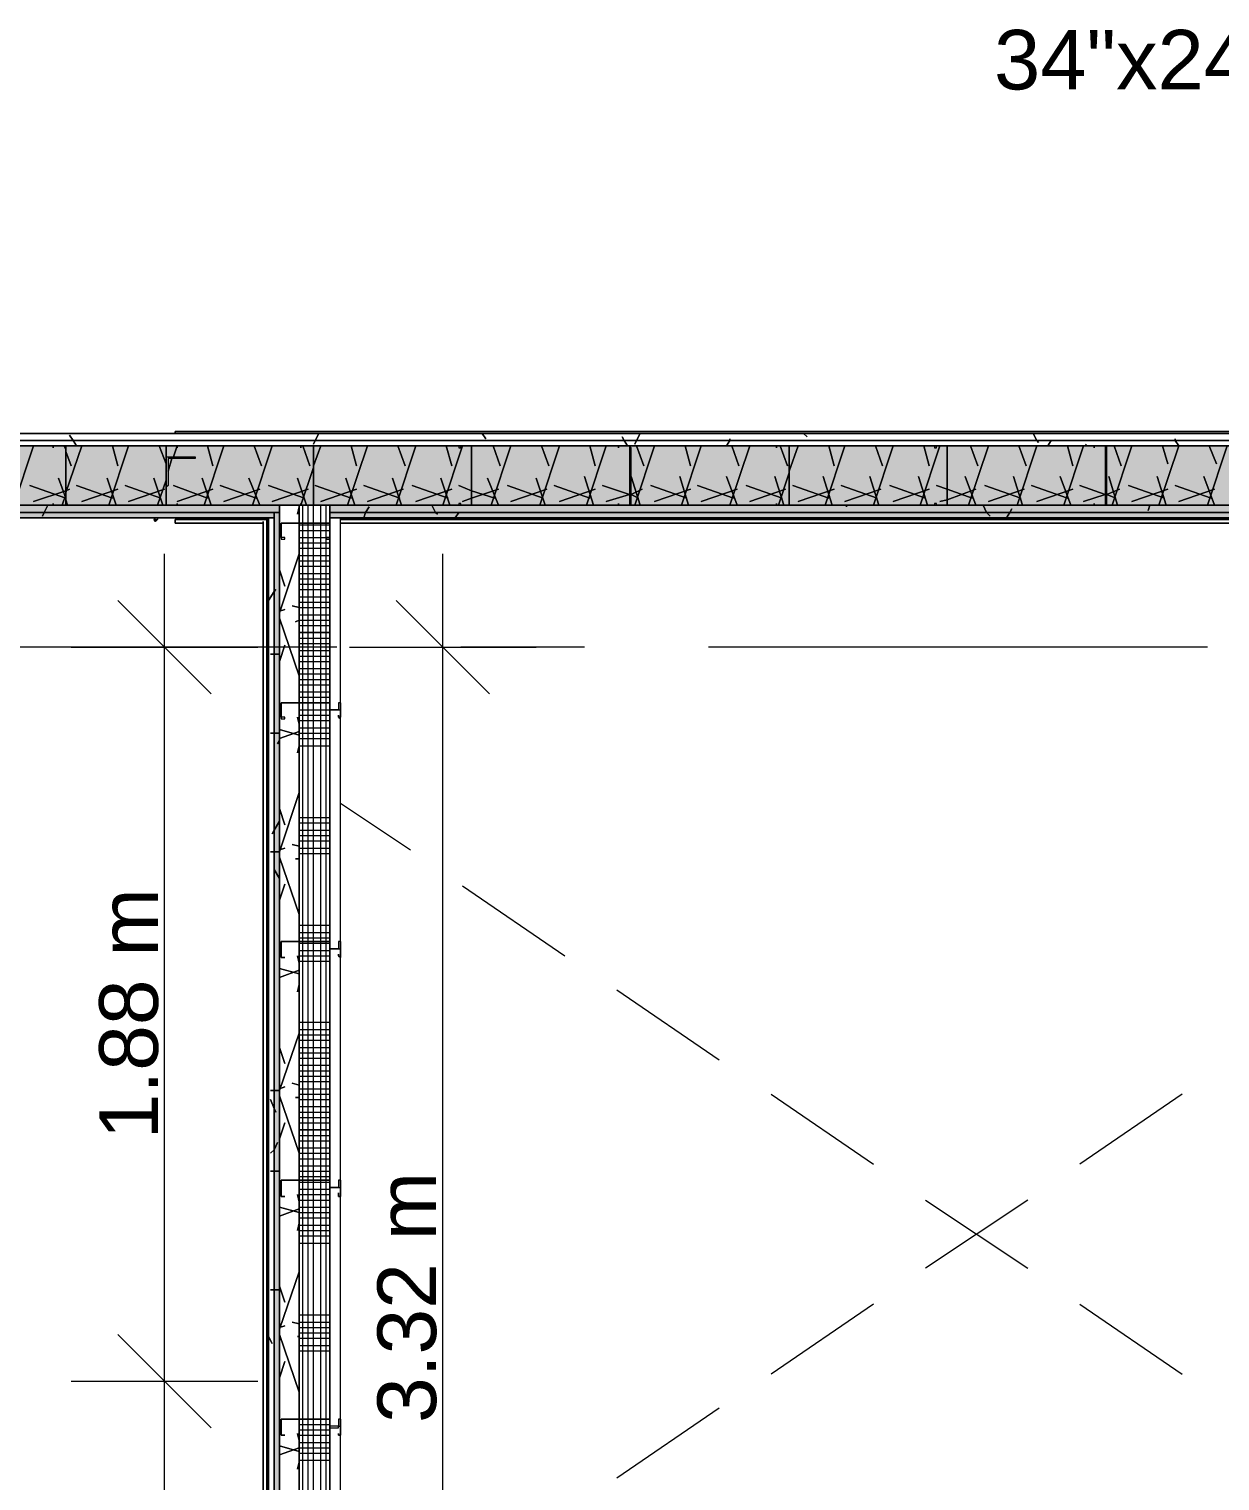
# Model space of a CAD drawing. Header units: metres. Extents: x -2 to 237, y -8 to 52.
# Drawn here: x 11.405 to 14.445, y 30.223 to 33.928 of the extents above; entities that cross this region are included whole.
import ezdxf

# ---------------------------------------------------------------- set-up
doc = ezdxf.new("R2010")
doc.units = ezdxf.units.M
doc.layers.add('HVAC - Ductos', color=5, linetype='Continuous', lineweight=0)
doc.layers.add('PDF2_Text', color=7, linetype='Continuous', lineweight=0)
doc.layers.add('PDF2_Geometry', color=7, linetype='Continuous', lineweight=0, true_color=0xaaaaaa)
doc.layers.add('PDF2_Solid Fills', color=7, linetype='Continuous', lineweight=0, true_color=0xffffff)
doc.styles.add('PDF Helvetica', font='')
doc.styles.get('PDF Helvetica').set_extended_font_data('Helvetica')

msp = doc.modelspace()

# ---------------------------------------------------------------- hatches: boundary and pattern name
at = {"layer": 'PDF2_Solid Fills', "lineweight": 0, "transparency": 33554559}
h = msp.add_hatch(color=256, dxfattribs=at)
h.paths.add_polyline_path([(16.2547, 32.8782), (16.2547, 32.6812), (16.2685, 32.6812), (16.2685, 32.8782)])
h.paths.add_polyline_path([(12.1725, 32.6949), (12.1725, 32.6812), (16.0715, 32.6812), (16.0715, 32.6949)])
h.paths.add_polyline_path([(9.6022, 32.6949), (9.6022, 32.6812), (12.0304, 32.6812), (12.0304, 32.6949)])
h.paths.add_polyline_path([(9.4601, 32.6949), (6.4224, 32.6949), (6.4224, 32.6812), (9.4601, 32.6812)])
for points in [[(12.9422, 32.7179), (16.2685, 32.7133), (16.2685, 32.8644), (6.2208, 32.8644), (6.2208, 32.7133), (6.2529, 32.7179), (6.2575, 32.7179), (8.7133, 32.7133), (8.7133, 32.7179), (8.7178, 32.7179), (9.8725, 32.7133), (9.8725, 32.7682), (9.8679, 32.7682), (9.8679, 32.8324), (9.8037, 32.837), (9.8771, 32.837), (9.8771, 32.7133), (12.9376, 32.7179)], [(9.8771, 32.7133), (16.2364, 32.7133), (16.2364, 32.8644), (6.2529, 32.8644), (6.2575, 32.8599), (6.2575, 32.837), (6.3262, 32.837), (6.2621, 32.8324), (6.2575, 32.7637), (6.2529, 32.7179), (9.8725, 32.7133), (9.8725, 32.7682), (9.8679, 32.7682), (9.8679, 32.8324), (9.8037, 32.837), (9.8771, 32.837)], [(12.0304, 29.5748), (12.0442, 29.5748), (12.0442, 32.6949), (12.035, 32.6949), (12.0304, 32.6812)]]:
    msp.add_hatch(color=256, dxfattribs=at).paths.add_polyline_path(points)
h = msp.add_hatch(color=256, dxfattribs=at)
h.paths.add_polyline_path([(16.2364, 32.8644), (16.2364, 32.6949), (16.2501, 32.6949), (16.2501, 32.8644)])
h.paths.add_polyline_path([(12.1725, 32.7133), (12.1725, 32.6949), (16.0853, 32.6949), (16.0853, 32.7133)])
h.paths.add_polyline_path([(9.5838, 32.7133), (9.5838, 32.6949), (12.0442, 32.6949), (12.0442, 32.7133)])
h.paths.add_polyline_path([(9.4601, 32.7133), (6.4087, 32.7133), (6.4087, 32.6949), (9.4601, 32.6949)])

# ---------------------------------------------------------------- linework, layer by layer
at = {"layer": 'HVAC - Ductos', "lineweight": 0}
for points in [[(11.7509, 28.8142), (11.7509, 30.4774), (11.7509, 32.5895)], [(12.4611, 28.7959), (12.4611, 32.5895)], [(11.6318, 32.4704), (11.7509, 32.3513), (11.8701, 32.2321)], [(12.342, 32.4704), (12.4611, 32.3513), (12.5802, 32.2321)], [(11.5127, 32.3513), (11.7509, 32.3513), (11.9892, 32.3513)], [(12.2229, 32.3513), (12.4611, 32.3513), (12.6993, 32.3513)], [(11.6318, 30.5965), (11.7509, 30.4774), (11.8701, 30.3583)], [(11.5127, 30.4774), (11.7509, 30.4774), (11.9892, 30.4774)]]:
    msp.add_lwpolyline(points, dxfattribs=at)
msp.add_lwpolyline([(11.5219, 29.3595), (11.5219, 29.1258), (10.4039, 29.1258), (10.4039, 29.3595, 0.413243), (9.845, 29.9184), (9.845, 31.0363, -0.413734)], format="xyb", close=True, dxfattribs=at)
at = {"layer": 'PDF2_Geometry', "lineweight": 0}
for points in [[(11.7784, 32.8965), (9.8495, 32.8965), (9.8495, 32.9011), (9.8495, 32.8965), (6.2208, 32.8965), (6.2254, 32.8965), (16.2685, 32.8965)], [(6.2208, 32.8965), (6.2208, 32.8782), (16.2685, 32.8782), (16.2685, 32.8965)], [(6.2208, 32.8782), (6.2208, 32.8644), (16.0853, 32.8644), (16.2364, 32.8644), (16.2685, 32.8644), (16.2685, 32.8782)], [(6.2208, 32.8644), (6.2208, 32.7133), (16.2685, 32.7133), (16.2685, 32.8644), (16.2364, 32.8644), (16.0853, 32.8644)], [(11.4668, 32.8599), (11.4668, 32.8644)], [(11.4944, 32.8644), (11.499, 32.8644), (11.499, 32.8599), (11.499, 32.7133), (11.4944, 32.7133), (11.4668, 32.7133), (11.4668, 32.7179), (11.4668, 32.7133), (11.4944, 32.7133), (11.499, 32.7133), (11.499, 32.8599), (11.499, 32.8644), (11.4944, 32.8644), (11.4668, 32.8644)], [(11.783, 32.8644), (11.7555, 32.8644), (11.7555, 32.8599), (11.7555, 32.7133), (11.783, 32.7133), (11.783, 32.7179), (11.783, 32.7133), (11.7555, 32.7133), (11.7555, 32.8599), (11.7555, 32.8644), (11.783, 32.8644), (11.783, 32.8599)], [(11.8288, 32.837), (11.8288, 32.8324), (11.8242, 32.8324), (11.7601, 32.8324), (11.7601, 32.7682), (11.7601, 32.7637), (11.7555, 32.7591), (11.7555, 32.837)], [(12.0991, 32.7133), (12.1266, 32.7133), (12.1312, 32.7133), (12.1312, 32.8599), (12.1312, 32.8644), (12.1266, 32.8644), (12.0991, 32.8644), (12.0991, 32.8599), (12.0991, 32.8644), (12.1266, 32.8644), (12.1312, 32.8644), (12.1312, 32.8599), (12.1312, 32.7133), (12.1266, 32.7133), (12.0991, 32.7133), (12.0991, 32.7179)], [(12.5024, 32.7133), (12.5344, 32.7133), (12.5344, 32.8599), (12.5344, 32.8644), (12.5024, 32.8644), (12.5024, 32.8599), (12.5069, 32.8599), (12.5069, 32.8644), (12.5344, 32.8644), (12.5344, 32.8599), (12.5344, 32.7133), (12.5069, 32.7133), (12.5069, 32.7179), (12.5024, 32.7179)], [(12.9101, 32.7133), (12.9376, 32.7133), (12.9422, 32.7133), (12.9422, 32.8599), (12.9376, 32.8644), (12.9101, 32.8644), (12.9101, 32.8599), (12.9101, 32.8644), (12.9376, 32.8644), (12.9376, 32.8599), (12.9376, 32.7133), (12.9101, 32.7133), (12.9101, 32.7179)], [(13.3133, 32.7133), (13.3453, 32.7133), (13.3453, 32.8599), (13.3453, 32.8644), (13.3133, 32.8644), (13.3133, 32.8599), (13.3133, 32.8644), (13.3453, 32.8644), (13.3453, 32.8599), (13.3453, 32.7133), (13.3133, 32.7133), (13.3133, 32.7179)], [(13.7165, 32.7133), (13.7486, 32.7133), (13.7486, 32.8599), (13.7486, 32.8644), (13.7165, 32.8644), (13.7165, 32.8599), (13.7211, 32.8599), (13.7211, 32.8644), (13.7486, 32.8644), (13.7486, 32.8599), (13.7486, 32.7133), (13.7211, 32.7133), (13.7211, 32.7179), (13.7165, 32.7179)], [(14.1242, 32.7133), (14.1518, 32.7133), (14.1564, 32.7133), (14.1564, 32.8599), (14.1564, 32.8644), (14.1518, 32.8644), (14.1242, 32.8644), (14.1242, 32.8599), (14.1242, 32.8644), (14.1518, 32.8644), (14.1518, 32.8599), (14.1518, 32.7133), (14.1242, 32.7133), (14.1242, 32.7179)], [(9.5838, 32.7133), (9.5838, 32.6949), (12.0442, 32.6949), (12.0442, 32.7133)], [(9.6022, 32.6949), (9.6022, 32.6812), (12.0304, 32.6812), (12.0304, 32.6949)], [(12.0442, 29.5748), (12.0442, 32.6949), (12.0304, 32.6949), (12.0304, 29.5748)], [(12.0946, 29.5931), (12.0946, 29.758), (12.0946, 30.3812), (12.0946, 30.9905), (12.0946, 31.5999), (12.0946, 32.2093), (12.0946, 32.6674), (12.0946, 32.7133), (12.0442, 32.7133), (12.0442, 29.5931)], [(12.0946, 32.7133), (12.0946, 32.6674), (12.0946, 32.2093), (12.0946, 31.5999), (12.0946, 30.9905), (12.0946, 30.3812), (12.0946, 29.758), (12.0946, 29.6435), (12.1725, 29.6435), (12.1725, 32.7133)], [(16.0853, 32.6949), (16.0853, 32.7133), (12.1725, 32.7133), (12.1725, 32.6949)], [(16.0715, 32.6812), (16.0715, 32.6949), (12.1725, 32.6949), (12.1725, 32.6812)], [(11.7326, 32.6812), (11.7326, 32.6766), (11.728, 32.672), (11.7235, 32.6766), (11.728, 32.6766), (11.7235, 32.6766), (11.728, 32.672), (11.7326, 32.6766)], [(11.7326, 32.6766), (11.728, 32.672), (11.7235, 32.6766), (11.728, 32.6766), (11.7235, 32.6766), (11.728, 32.672)], [(11.728, 32.6766), (11.7235, 32.6766)], [(12.0121, 29.561), (12.0121, 29.5564), (12.0075, 29.5519), (12.003, 29.5519), (12.003, 32.672), (12.003, 29.5519), (12.0075, 29.5519), (12.0121, 29.5564), (12.0121, 29.561), (12.0121, 32.6766), (11.7784, 32.6766), (12.0121, 32.6766), (11.7784, 32.6766), (12.0121, 32.6766), (11.7784, 32.6766), (11.7784, 32.672), (11.7784, 32.6674), (11.7784, 32.672), (11.7784, 32.6766), (12.0121, 32.6766)], [(11.7784, 32.6674), (12.003, 32.6674), (12.003, 29.5519), (12.003, 32.6674), (11.7784, 32.6674), (11.7784, 32.672), (11.7784, 32.6766), (11.7784, 32.672)], [(15.7233, 29.5564), (12.0121, 29.5564), (12.0121, 32.6812), (12.0121, 29.5564)], [(12.0121, 29.561), (12.0166, 29.561), (12.0166, 32.6812), (12.0121, 32.6812)], [(12.0166, 32.6812), (12.0166, 29.561), (12.0304, 29.561), (12.0304, 32.6812)], [(12.1725, 32.6308), (12.1633, 32.6308), (12.1633, 32.6262), (12.1725, 32.6262), (12.1725, 32.6308), (12.1725, 32.6674), (12.0488, 32.6674), (12.0488, 32.6308), (12.0488, 32.6262), (12.0579, 32.6262), (12.0579, 32.6308), (12.0488, 32.6308), (12.0488, 32.6674), (12.1725, 32.6674)], [(12.1999, 32.6766), (16.0531, 32.6766)], [(16.044, 32.6674), (16.044, 29.7443), (16.044, 32.672), (16.044, 29.7443), (16.044, 32.6674), (12.1999, 32.6674), (16.044, 32.6674), (12.1999, 32.6674)], [(12.1725, 32.1681), (12.1725, 32.1909), (12.1953, 32.1909), (12.1999, 32.1909), (12.1999, 32.2093), (12.1999, 32.1726), (12.1953, 32.1726), (12.1953, 32.1772), (12.1953, 32.1726), (12.1999, 32.1681), (12.1999, 32.1726), (12.1999, 32.2093), (12.1953, 32.2093), (12.1953, 32.1909), (12.1725, 32.1909), (12.1725, 32.2093), (12.0488, 32.2093), (12.0488, 32.1726), (12.0488, 32.1681), (12.0579, 32.1681), (12.0579, 32.1726), (12.0488, 32.1726), (12.0488, 32.2093), (12.1725, 32.2093)], [(12.1725, 31.5587), (12.1725, 31.5815), (12.1953, 31.5815), (12.1999, 31.5815), (12.1999, 31.5999), (12.1999, 31.5633), (12.1999, 31.5587), (12.1953, 31.5633), (12.1953, 31.5678), (12.1953, 31.5633), (12.1999, 31.5587), (12.1999, 31.5633), (12.1999, 31.5999), (12.1953, 31.5999), (12.1953, 31.5815), (12.1725, 31.5815), (12.1725, 31.5999), (12.0488, 31.5999), (12.0488, 31.5633), (12.0488, 31.5587), (12.0579, 31.5587), (12.0488, 31.5587), (12.0488, 31.5633), (12.0488, 31.5999), (12.1725, 31.5999)], [(12.1725, 30.9493), (12.1725, 30.9722), (12.1953, 30.9722), (12.1999, 30.9722), (12.1999, 30.9905), (12.1999, 30.9493), (12.1953, 30.9493), (12.1953, 30.9585), (12.1953, 30.9493), (12.1999, 30.9493), (12.1999, 30.9905), (12.1953, 30.9905), (12.1953, 30.9722), (12.1725, 30.9722), (12.1725, 30.9905), (12.0488, 30.9905), (12.0488, 30.9539), (12.0488, 30.9493), (12.0579, 30.9493), (12.0488, 30.9493), (12.0488, 30.9539), (12.0488, 30.9905), (12.1725, 30.9905)], [(12.1725, 30.3399), (12.1725, 30.3583), (12.1953, 30.3583), (12.1953, 30.3629), (12.1999, 30.3629), (12.1999, 30.3812), (12.1999, 30.3399), (12.1953, 30.3399), (12.1953, 30.3445), (12.1953, 30.3399), (12.1999, 30.3399), (12.1999, 30.3812), (12.1953, 30.3812), (12.1953, 30.3629), (12.1725, 30.3629), (12.1725, 30.3812), (12.0488, 30.3812), (12.0488, 30.3399), (12.0579, 30.3399), (12.0488, 30.3399), (12.0488, 30.3812), (12.1725, 30.3812)]]:
    msp.add_lwpolyline(points, close=True, dxfattribs=at)
for points in [[(15.9524, 29.561), (16.0531, 29.561), (16.0531, 26.6013), (16.2685, 26.6013), (16.2685, 32.6812), (16.2685, 32.8965), (6.2208, 32.8965), (6.2208, 32.6812), (6.2208, 26.6838), (6.4408, 26.6838), (6.4408, 29.5794), (9.4326, 29.5794), (9.6159, 29.5794), (9.6159, 29.9139), (9.4326, 29.9139), (9.4326, 29.7626), (9.2539, 29.7626)], [(6.2208, 32.8965), (16.2685, 32.8965), (6.2208, 32.8965)], [(6.2529, 26.6838), (6.2392, 26.6838), (6.2392, 26.6471), (6.2392, 26.6838), (6.2392, 32.6812), (6.2392, 32.8644), (6.2392, 32.8782), (16.2501, 32.8782)], [(16.2685, 32.8965), (16.2685, 32.8324), (16.2685, 32.8965), (11.7784, 32.8965), (11.7784, 32.9011), (16.2731, 32.9011), (16.2731, 32.8965), (16.2731, 32.9011), (11.7784, 32.9011), (11.7784, 32.8965)], [(16.2364, 32.8644), (16.0853, 32.8644), (6.2529, 32.8644), (6.2529, 32.7133), (6.2529, 32.6812), (6.2529, 26.6838), (6.2529, 26.6471), (6.2529, 24.3608), (6.2392, 24.3608), (6.2392, 26.6471), (6.2254, 26.6471), (6.2392, 26.6471), (6.2392, 24.3608), (6.2392, 22.9222), (6.2392, 22.7389), (6.2392, 22.7251), (16.0853, 22.7251), (16.0853, 22.7389)], [(11.4668, 32.8599), (11.4668, 32.8599)], [(9.4601, 31.0455), (9.4601, 29.9139), (9.4326, 29.9139), (9.4326, 31.0455), (9.4601, 31.0455), (9.4601, 31.5633), (9.4601, 32.1726), (9.4601, 31.5633), (9.4601, 31.0455), (9.5334, 31.0455), (9.5334, 29.9139), (9.5838, 29.9139), (9.5838, 31.0455), (9.5838, 32.6812), (9.5838, 32.6949), (9.5838, 32.7133), (12.0442, 32.7133), (12.0946, 32.7133), (12.1725, 32.7133), (12.1725, 32.6949), (12.1725, 32.6812), (12.1999, 32.6812)], [(14.0463, 29.5931), (14.0463, 29.5748), (12.9193, 29.5748), (12.1999, 29.5748), (12.0442, 29.5748), (12.0304, 29.5748), (12.0304, 32.6812), (12.0304, 32.6949), (9.6022, 32.6949), (9.6022, 32.6812), (9.6022, 31.0455), (9.6022, 29.9139), (9.5838, 29.9139), (9.5838, 31.0455), (9.5334, 31.0455)], [(11.4668, 32.7179), (11.4668, 32.7179)], [(12.0442, 29.5931), (12.0442, 32.6812), (12.0442, 32.6949), (12.0442, 32.7133), (12.0946, 32.7133), (12.0946, 32.6812), (12.0946, 32.6674), (12.0946, 32.2093), (12.0946, 31.5999), (12.0946, 30.9905), (12.0946, 30.3812), (12.0946, 29.758)], [(16.2364, 32.7133), (16.0853, 32.7133), (12.1725, 32.7133), (12.0946, 32.7133)], [(12.1725, 32.6949), (16.0715, 32.6949), (16.0715, 32.6812), (16.0715, 29.7214)], [(6.5737, 29.7626), (6.4408, 29.7626), (6.4408, 32.6812), (9.4326, 32.6812), (9.4326, 31.0455), (9.6159, 31.0455), (9.6159, 32.6812), (12.0121, 32.6812), (12.0121, 29.561), (12.1999, 29.561), (12.9193, 29.561), (12.9193, 29.7443), (12.1999, 29.7443), (12.1999, 30.3399)], [(12.9193, 29.5748), (12.9193, 29.561), (12.0166, 29.561), (12.9193, 29.561), (14.0463, 29.561), (14.0463, 29.5748), (14.0463, 29.561), (15.7233, 29.561), (12.0121, 29.561), (15.7233, 29.561), (14.0463, 29.561), (12.9193, 29.561), (12.1999, 29.561), (12.0304, 29.561), (12.0166, 29.561), (12.0121, 29.561), (12.0166, 29.561), (12.0166, 32.6812), (9.6159, 32.6812), (9.6159, 29.5794), (9.6022, 29.5794)], [(9.6159, 32.6812), (12.0166, 32.6812), (9.6159, 32.6812)], [(9.8495, 32.6812), (9.6204, 32.6812), (9.6204, 29.5794), (9.6204, 32.6812), (9.8495, 32.6812), (11.7784, 32.6812), (11.9296, 32.6812), (11.7784, 32.6812)], [(11.6868, 32.6812), (11.7235, 32.6812), (10.8163, 32.6812), (9.9091, 32.6812)], [(11.7235, 32.6766), (11.728, 32.672), (11.7326, 32.6766), (11.7326, 32.6812)], [(11.7235, 32.6766), (11.728, 32.672), (11.7326, 32.6766), (11.7326, 32.6812)], [(11.7235, 32.6766), (11.728, 32.672), (11.7326, 32.6766), (11.7326, 32.6812)], [(11.7235, 32.6766), (11.728, 32.672), (11.7326, 32.6766), (11.7326, 32.6812)], [(11.7235, 32.6766), (11.728, 32.672), (11.7326, 32.6766), (11.7326, 32.6812)], [(11.7235, 32.6766), (11.728, 32.672), (11.7326, 32.6766), (11.7326, 32.6812)], [(11.728, 32.6766), (11.7235, 32.6766)], [(11.728, 32.6766), (11.7235, 32.6766)], [(11.7235, 32.6766), (11.728, 32.672), (11.7326, 32.6766)], [(11.728, 32.6766), (11.7235, 32.6766)], [(11.7235, 32.6766), (11.728, 32.672), (11.7326, 32.6766)], [(11.728, 32.6766), (11.7235, 32.6766)], [(11.7235, 32.6766), (11.728, 32.6766)], [(11.728, 32.6766), (11.7235, 32.6766)], [(11.728, 32.6766), (11.7235, 32.6766)], [(11.7235, 32.6766), (11.728, 32.672), (11.7326, 32.6766)], [(11.728, 32.6766), (11.7235, 32.6766)], [(11.7235, 32.6766), (11.728, 32.672), (11.7326, 32.6766)], [(11.728, 32.6766), (11.7235, 32.6766)], [(11.7235, 32.6766), (11.728, 32.6766), (11.7326, 32.6766)], [(11.728, 32.6766), (11.7235, 32.6766)], [(11.728, 32.6766), (11.7235, 32.6766)], [(11.7235, 32.6766), (11.728, 32.672), (11.7326, 32.6766)], [(11.728, 32.6766), (11.7235, 32.6766)], [(11.7235, 32.6766), (11.728, 32.672), (11.7326, 32.6766)], [(11.728, 32.6766), (11.7235, 32.6766)], [(11.728, 32.6766), (11.728, 32.6766)], [(11.728, 32.6766), (11.728, 32.6766)], [(11.728, 32.6766), (11.728, 32.6766)], [(11.728, 32.6766), (11.728, 32.6766)], [(11.728, 32.6766), (11.728, 32.6766)], [(11.728, 32.6766), (11.728, 32.6766)], [(11.728, 32.6766), (11.728, 32.6766)], [(11.728, 32.6766), (11.728, 32.6766)], [(11.728, 32.6766), (11.728, 32.6766)], [(11.728, 32.6766), (11.728, 32.6766)], [(11.728, 32.6766), (11.728, 32.6766)], [(11.728, 32.6766), (11.728, 32.6766)], [(11.728, 32.6766), (11.728, 32.6766)], [(11.728, 32.6766), (11.728, 32.6766)], [(11.728, 32.6766), (11.728, 32.6766)], [(11.728, 32.6766), (11.728, 32.6766)], [(11.7784, 32.6766), (11.7784, 32.6766)], [(11.7784, 32.6766), (11.7784, 32.6766)], [(11.7784, 32.6766), (11.7784, 32.6766)], [(11.7784, 32.6766), (11.7784, 32.6766)], [(11.7784, 32.6674), (11.7784, 32.6674)], [(11.7784, 32.6674), (12.003, 32.6674)], [(11.7784, 32.6674), (11.7784, 32.6674)], [(12.003, 32.6674), (11.7784, 32.6674)], [(15.7233, 29.561), (12.0121, 29.561), (12.0121, 32.6812), (12.0121, 29.561), (12.0121, 32.6812), (12.0121, 29.561), (12.0304, 29.561)], [(12.0166, 32.6812), (12.0166, 32.6812)], [(16.0531, 29.7443), (16.0531, 29.7214), (16.0531, 29.7443), (16.0531, 32.6812), (16.0531, 29.7443), (16.0531, 32.6766), (16.0531, 29.7443), (16.0531, 32.6812), (16.0531, 29.7443), (16.0531, 32.6812), (12.1999, 32.6812), (16.0028, 32.6812), (12.1999, 32.6812), (12.1725, 32.6812), (12.1725, 29.7214), (12.1999, 29.7214), (12.9193, 29.7214), (14.0463, 29.7214), (14.0463, 29.7443), (12.9193, 29.7443), (12.9193, 29.561)], [(12.1725, 32.6812), (12.1725, 32.6812)], [(12.1999, 32.2093), (12.1999, 32.6812), (12.1725, 32.6812), (12.1725, 29.7214), (12.1999, 29.7214), (12.1999, 30.3399)], [(12.1999, 32.2093), (12.1999, 32.6812), (16.0531, 32.6812), (16.0531, 29.7443), (15.9524, 29.7443)], [(12.1999, 32.6812), (12.1999, 32.6812)], [(16.0531, 32.6812), (12.1999, 32.6812), (16.0531, 32.6812)], [(12.1999, 32.6766), (16.0531, 32.6766), (12.1999, 32.6766)], [(12.1999, 32.6766), (16.0531, 32.6766), (12.1999, 32.6766)], [(12.1908, 32.3513), (10.9216, 32.3513)], [(12.8231, 32.3513), (12.5069, 32.3513)], [(14.4129, 32.3513), (13.1392, 32.3513)], [(12.122, 32.2093), (12.122, 32.2093)], [(12.1999, 31.5999), (12.1999, 32.1726)], [(12.1999, 31.5999), (12.1999, 32.1726)], [(12.1999, 31.9526), (12.3786, 31.8336)], [(12.5115, 31.7419), (12.7727, 31.5633)], [(12.1999, 30.9905), (12.1999, 31.5633)], [(12.1999, 30.9905), (12.1999, 31.5633)], [(12.9056, 31.4762), (13.1667, 31.2975)], [(13.2995, 31.2104), (13.5607, 31.0317)], [(14.3488, 31.2104), (14.0876, 31.0317)], [(12.1999, 30.3812), (12.1999, 30.9493)], [(12.1999, 30.3812), (12.1999, 30.9493)], [(13.9547, 30.9401), (13.6936, 30.766)], [(13.6936, 30.9401), (13.9547, 30.766)], [(13.5607, 30.6744), (13.2995, 30.4957)], [(14.0876, 30.6744), (14.3488, 30.4957)], [(13.1667, 30.4087), (12.9056, 30.23)], [(12.1725, 30.372), (12.1725, 30.372)]]:
    msp.add_lwpolyline(points, dxfattribs=at)
at = {"layer": 'PDF2_Geometry', "color": 254, "lineweight": 0, "true_color": 0xeaeaea}
for points in [[(11.5173, 32.8782), (11.5265, 32.8644), (11.5173, 32.8782), (11.5081, 32.8919)], [(12.1312, 32.869), (12.1358, 32.8782), (12.145, 32.8965), (12.1358, 32.8782)], [(12.5619, 32.8965), (12.571, 32.8828)], [(12.9239, 32.8782), (12.933, 32.8644), (12.9239, 32.8782), (12.9193, 32.8874)], [(12.9513, 32.869), (12.9559, 32.8782), (12.9651, 32.8965), (12.9559, 32.8782)], [(13.185, 32.8644), (13.1942, 32.8782), (13.1942, 32.8828), (13.1942, 32.8782)], [(13.382, 32.8965), (13.3912, 32.8874)], [(13.9777, 32.8782), (13.9822, 32.8736), (13.9777, 32.8782), (13.9685, 32.8965)], [(14.0052, 32.8644), (14.0143, 32.8782)], [(14.1014, 32.869), (14.106, 32.8644)], [(14.3304, 32.8782), (14.3396, 32.8644), (14.3304, 32.8782), (14.3304, 32.8828)], [(11.444, 32.6949), (11.4531, 32.7133), (11.444, 32.6949), (11.4394, 32.6857)], [(12.2641, 32.6949), (12.2733, 32.7087), (12.2641, 32.6949), (12.2595, 32.6812)], [(12.4336, 32.7133), (12.4428, 32.6949), (12.4474, 32.6903), (12.4428, 32.6949)], [(12.4932, 32.6812), (12.5024, 32.6949)], [(13.492, 32.7133), (13.492, 32.7087)], [(13.8402, 32.7133), (13.8493, 32.6949), (13.8585, 32.6857), (13.8493, 32.6949)], [(13.9089, 32.6949), (13.9135, 32.7041), (13.9089, 32.6949), (13.8997, 32.6812)], [(14.2617, 32.6995), (14.2663, 32.7133)], [(12.0166, 32.4704), (12.0304, 32.4933), (12.035, 32.4979), (12.0304, 32.4933)], [(12.1725, 32.388), (12.0946, 32.388)], [(12.0304, 32.333), (12.0212, 32.333), (12.0304, 32.333), (12.0442, 32.333)], [(12.0304, 32.1314), (12.0212, 32.1314), (12.0304, 32.1314), (12.0442, 32.1314)], [(12.0396, 32.1039), (12.0442, 32.1131)], [(12.0258, 31.8748), (12.0304, 31.884), (12.0442, 31.9069), (12.0304, 31.884)], [(12.0304, 31.829), (12.0212, 31.829), (12.0304, 31.829), (12.0442, 31.829)], [(12.0304, 31.7878), (12.0304, 31.7832), (12.0442, 31.7603), (12.0304, 31.7832)], [(12.0442, 31.5587), (12.0442, 31.5541)], [(12.0304, 31.2196), (12.0212, 31.2196), (12.0304, 31.2196), (12.0442, 31.2196)], [(12.0212, 31.1967), (12.0304, 31.1738), (12.035, 31.1646), (12.0304, 31.1738)], [(12.1725, 31.1188), (12.0946, 31.1188)], [(12.0212, 31.0593), (12.0304, 31.0684), (12.0396, 31.0867), (12.0304, 31.0684)], [(12.0304, 31.0135), (12.0212, 31.0135), (12.0304, 31.0135), (12.0442, 31.0135)], [(12.0304, 30.711), (12.0212, 30.711), (12.0304, 30.711), (12.0442, 30.711)], [(12.0166, 30.5919), (12.0258, 30.5736)]]:
    msp.add_lwpolyline(points, close=True, dxfattribs=at)
for points in [[(14.0143, 32.8782), (14.0143, 32.8782)], [(14.0143, 32.8782), (14.0143, 32.8782)], [(14.2388, 32.8644), (14.2388, 32.8644)], [(14.2388, 32.8644), (14.2388, 32.8644)], [(12.1037, 29.6435), (12.1037, 32.7133)], [(12.1175, 29.6435), (12.1175, 32.7133)], [(12.1312, 29.6435), (12.1312, 29.758), (12.1312, 30.3812), (12.1312, 30.9905), (12.1312, 31.5999), (12.1312, 32.2093), (12.1312, 32.6674), (12.1312, 32.7133)], [(12.1495, 29.6435), (12.1495, 29.758), (12.1495, 30.3812), (12.1495, 30.9905), (12.1495, 31.5999), (12.1495, 32.2093), (12.1495, 32.6674), (12.1495, 32.7133)], [(12.1633, 29.6435), (12.1633, 29.758), (12.1633, 30.3812), (12.1633, 30.9905), (12.1633, 31.5999), (12.1633, 32.2093), (12.1633, 32.6674), (12.1633, 32.7133)], [(12.5024, 32.6949), (12.5024, 32.6949)], [(12.5024, 32.6949), (12.5024, 32.6949)], [(12.0946, 32.6629), (12.1725, 32.6629)], [(12.0946, 32.6491), (12.1725, 32.6491)], [(12.0946, 32.6308), (12.1725, 32.6308)], [(12.0946, 32.617), (12.1725, 32.617)], [(12.0946, 32.6033), (12.1725, 32.6033)], [(12.0946, 32.585), (12.1725, 32.585)], [(12.0946, 32.5712), (12.1725, 32.5712)], [(12.0946, 32.5575), (12.1725, 32.5575)], [(12.0946, 32.5392), (12.1725, 32.5392)], [(12.0946, 32.5254), (12.1725, 32.5254)], [(12.0946, 32.5116), (12.1725, 32.5116)], [(12.0946, 32.4979), (12.1725, 32.4979)], [(12.0946, 32.4796), (12.1725, 32.4796)], [(12.0946, 32.4658), (12.1725, 32.4658)], [(12.0946, 32.4521), (12.1725, 32.4521)], [(12.0946, 32.4338), (12.1725, 32.4338)], [(12.0946, 32.42), (12.1725, 32.42)], [(12.0946, 32.4063), (12.1725, 32.4063)], [(12.0946, 32.3742), (12.1725, 32.3742)], [(12.0946, 32.3604), (12.1725, 32.3604)], [(12.0946, 32.3421), (12.1725, 32.3421)], [(12.0946, 32.3284), (12.1725, 32.3284)], [(12.0946, 32.3146), (12.1725, 32.3146)], [(12.0946, 32.2963), (12.1725, 32.2963)], [(12.0946, 32.2826), (12.1725, 32.2826)], [(12.0946, 32.2688), (12.1725, 32.2688)], [(12.0946, 32.2551), (12.1725, 32.2551)], [(12.0946, 32.2367), (12.1725, 32.2367)], [(12.0946, 32.223), (12.1725, 32.223)], [(12.0946, 32.2093), (12.1725, 32.2093)], [(12.0946, 32.1909), (12.1725, 32.1909)], [(12.0946, 32.1772), (12.1725, 32.1772)], [(12.0946, 32.1635), (12.1725, 32.1635)], [(12.0946, 32.1451), (12.1725, 32.1451)], [(12.0946, 32.1314), (12.1725, 32.1314)], [(12.0946, 32.1176), (12.1725, 32.1176)], [(12.0946, 32.0993), (12.1725, 32.0993)], [(12.0946, 31.916), (12.1725, 31.916)], [(12.0946, 31.9023), (12.1725, 31.9023)], [(12.0946, 31.884), (12.1725, 31.884)], [(12.0946, 31.8702), (12.1725, 31.8702)], [(12.0946, 31.8564), (12.1725, 31.8564)], [(12.0946, 31.8382), (12.1725, 31.8382)], [(12.0946, 31.8244), (12.1725, 31.8244)], [(12.0946, 31.6411), (12.1725, 31.6411)], [(12.0946, 31.6228), (12.1725, 31.6228)], [(12.0946, 31.6091), (12.1725, 31.6091)], [(12.0946, 31.5953), (12.1725, 31.5953)], [(12.0946, 31.577), (12.1725, 31.577)], [(12.0946, 31.5633), (12.1725, 31.5633)], [(12.0946, 31.5495), (12.1725, 31.5495)], [(12.0946, 31.3937), (12.1725, 31.3937)], [(12.0946, 31.3754), (12.1725, 31.3754)], [(12.0946, 31.3616), (12.1725, 31.3616)], [(12.0946, 31.3479), (12.1725, 31.3479)], [(12.0946, 31.3296), (12.1725, 31.3296)], [(12.0946, 31.3158), (12.1725, 31.3158)], [(12.0946, 31.3021), (12.1725, 31.3021)], [(12.0946, 31.2838), (12.1725, 31.2838)], [(12.0946, 31.27), (12.1725, 31.27)], [(12.0946, 31.2563), (12.1725, 31.2563)], [(12.0946, 31.2425), (12.1725, 31.2425)], [(12.0946, 31.2242), (12.1725, 31.2242)], [(12.0946, 31.2104), (12.1725, 31.2104)], [(12.0946, 31.1967), (12.1725, 31.1967)], [(12.0946, 31.1784), (12.1725, 31.1784)], [(12.0946, 31.1646), (12.1725, 31.1646)], [(12.0946, 31.1509), (12.1725, 31.1509)], [(12.0946, 31.1371), (12.1725, 31.1371)], [(12.0946, 31.1051), (12.1725, 31.1051)], [(12.0946, 31.0913), (12.1725, 31.0913)], [(12.0946, 31.073), (12.1725, 31.073)], [(12.0946, 31.0593), (12.1725, 31.0593)], [(12.0946, 31.0455), (12.1725, 31.0455)], [(12.0946, 31.0272), (12.1725, 31.0272)], [(12.0946, 31.0135), (12.1725, 31.0135)], [(12.0946, 30.9997), (12.1725, 30.9997)], [(12.0946, 30.9859), (12.1725, 30.9859)], [(12.0946, 30.9676), (12.1725, 30.9676)], [(12.0946, 30.9539), (12.1725, 30.9539)], [(12.0946, 30.9401), (12.1725, 30.9401)], [(12.0946, 30.9218), (12.1725, 30.9218)], [(12.0946, 30.9081), (12.1725, 30.9081)], [(12.0946, 30.8943), (12.1725, 30.8943)], [(12.0946, 30.876), (12.1725, 30.876)], [(12.0946, 30.8622), (12.1725, 30.8622)], [(12.0946, 30.8485), (12.1725, 30.8485)], [(12.0946, 30.8302), (12.1725, 30.8302)], [(12.0946, 30.6469), (12.1725, 30.6469)], [(12.0946, 30.6286), (12.1725, 30.6286)], [(12.0946, 30.6148), (12.1725, 30.6148)], [(12.0946, 30.6011), (12.1725, 30.6011)], [(12.0946, 30.5873), (12.1725, 30.5873)], [(12.0946, 30.569), (12.1725, 30.569)], [(12.0946, 30.5553), (12.1725, 30.5553)], [(12.0946, 30.3674), (12.1725, 30.3674)], [(12.0946, 30.3537), (12.1725, 30.3537)], [(12.0946, 30.3399), (12.1725, 30.3399)], [(12.0946, 30.3216), (12.1725, 30.3216)], [(12.0946, 30.3078), (12.1725, 30.3078)], [(12.0946, 30.2941), (12.1725, 30.2941)], [(12.0946, 30.2758), (12.1725, 30.2758)]]:
    msp.add_lwpolyline(points, dxfattribs=at)
at = {"layer": 'PDF2_Geometry', "color": 254, "lineweight": 0, "true_color": 0xd2d2d2}
for points in [[(11.4164, 32.8644), (11.3661, 32.7133)], [(11.4944, 32.8644), (11.499, 32.8553)], [(11.5402, 32.8644), (11.499, 32.7453)], [(11.499, 32.8507), (11.5127, 32.8141)], [(11.6593, 32.8644), (11.6089, 32.7133)], [(11.6181, 32.8644), (11.6318, 32.8141)], [(11.7372, 32.8644), (11.7555, 32.8186)], [(11.7693, 32.8324), (11.7601, 32.8003)], [(11.783, 32.8644), (11.7739, 32.837)], [(11.9022, 32.8644), (11.8517, 32.7133)], [(11.8609, 32.8644), (11.8746, 32.8141)], [(12.0258, 32.8644), (11.9754, 32.7133)], [(11.98, 32.8644), (11.9984, 32.8141)], [(12.1037, 32.8644), (12.122, 32.8141)], [(12.1495, 32.8644), (12.1312, 32.8141)], [(12.2687, 32.8644), (12.2183, 32.7133)], [(12.2275, 32.8644), (12.2412, 32.8141)], [(12.3924, 32.8644), (12.342, 32.7133)], [(12.3466, 32.8644), (12.3649, 32.8141)], [(12.5115, 32.8644), (12.4611, 32.7133)], [(12.4702, 32.8644), (12.484, 32.8141)], [(12.6352, 32.8644), (12.5848, 32.7133)], [(12.5894, 32.8644), (12.6077, 32.8141)], [(12.7589, 32.8644), (12.7085, 32.7133)], [(12.7131, 32.8644), (12.7315, 32.8141)], [(12.878, 32.8644), (12.8277, 32.7133)], [(12.8368, 32.8644), (12.8505, 32.8141)], [(13.0018, 32.8644), (12.9513, 32.7133)], [(12.9559, 32.8644), (12.9742, 32.8141)], [(13.1208, 32.8644), (13.0704, 32.7133)], [(13.0796, 32.8644), (13.0934, 32.8141)], [(13.2446, 32.8644), (13.1942, 32.7133)], [(13.1988, 32.8644), (13.2171, 32.8141)], [(13.3225, 32.8644), (13.3408, 32.8141)], [(13.3683, 32.8644), (13.3453, 32.8003)], [(13.4874, 32.8644), (13.437, 32.7133)], [(13.4462, 32.8644), (13.4599, 32.8141)], [(13.6111, 32.8644), (13.5607, 32.7133)], [(13.5653, 32.8644), (13.5836, 32.8141)], [(13.7303, 32.8644), (13.6798, 32.7133)], [(13.689, 32.8644), (13.7028, 32.8141)], [(13.8539, 32.8644), (13.8035, 32.7133)], [(13.8081, 32.8644), (13.8265, 32.8141)], [(13.9777, 32.8644), (13.9273, 32.7133)], [(13.9318, 32.8644), (13.9501, 32.8141)], [(14.0968, 32.8644), (14.0463, 32.7133)], [(14.0555, 32.8644), (14.0693, 32.8141)], [(14.2204, 32.8644), (14.1701, 32.7133)], [(14.1746, 32.8644), (14.193, 32.8141)], [(14.3396, 32.8644), (14.2892, 32.7133)], [(14.2984, 32.8644), (14.3121, 32.8186)], [(14.4633, 32.8644), (14.4129, 32.7133)], [(14.4175, 32.8644), (14.4358, 32.8186)], [(12.1312, 32.8095), (12.0991, 32.7133)], [(13.3453, 32.7957), (13.3179, 32.7133)], [(11.4806, 32.7819), (11.499, 32.7316), (11.4073, 32.7637), (11.499, 32.7316)], [(11.5265, 32.7637), (11.6181, 32.7316)], [(11.6043, 32.7819), (11.6273, 32.7133)], [(11.6501, 32.7637), (11.7417, 32.7316)], [(11.7235, 32.7819), (11.7463, 32.7133)], [(11.7555, 32.7774), (11.7326, 32.7133)], [(11.7739, 32.7637), (11.8609, 32.7316)], [(11.8471, 32.7819), (11.8701, 32.7133)], [(11.893, 32.7637), (11.9846, 32.7316)], [(11.9663, 32.7819), (11.9938, 32.7133)], [(12.0166, 32.7637), (12.1083, 32.7316)], [(12.09, 32.7819), (12.1129, 32.7133)], [(12.1358, 32.7637), (12.2275, 32.7316)], [(12.2137, 32.7819), (12.2366, 32.7133)], [(12.2595, 32.7637), (12.3512, 32.7316)], [(12.3328, 32.7819), (12.3558, 32.7133)], [(12.3832, 32.7637), (12.4748, 32.7316)], [(12.4566, 32.7819), (12.4794, 32.7133)], [(12.5024, 32.7637), (12.5344, 32.7499), (12.594, 32.7316), (12.5344, 32.7499)], [(12.5756, 32.7819), (12.6031, 32.7133)], [(12.6261, 32.7637), (12.7177, 32.7316)], [(12.6993, 32.7819), (12.7223, 32.7133)], [(12.7452, 32.7637), (12.8368, 32.7316)], [(12.8231, 32.7865), (12.8459, 32.7133)], [(12.9376, 32.7407), (12.878, 32.7224), (12.9376, 32.7407), (12.8689, 32.7637)], [(12.9422, 32.7865), (12.9651, 32.7133)], [(12.9926, 32.7637), (13.0842, 32.7316)], [(13.0659, 32.7865), (13.0888, 32.7133)], [(13.1117, 32.7637), (13.2033, 32.7316)], [(13.185, 32.7865), (13.2125, 32.7133)], [(13.2354, 32.7637), (13.3271, 32.7316)], [(13.3087, 32.7865), (13.3317, 32.7133)], [(13.3545, 32.7637), (13.4462, 32.7316)], [(13.4324, 32.7865), (13.4554, 32.7133)], [(13.4782, 32.7637), (13.5699, 32.7316)], [(13.5516, 32.7865), (13.5744, 32.7133)], [(13.602, 32.7637), (13.6936, 32.7316)], [(13.6752, 32.7865), (13.6982, 32.7133)], [(13.7211, 32.7637), (13.7486, 32.7545), (13.8127, 32.7316), (13.7486, 32.7545)], [(13.7944, 32.7865), (13.8219, 32.7133)], [(13.8448, 32.7637), (13.9364, 32.7316)], [(13.9181, 32.7865), (13.941, 32.7133)], [(13.9639, 32.7637), (14.0555, 32.7316)], [(14.0372, 32.7865), (14.0647, 32.7133)], [(14.1518, 32.7407), (14.0968, 32.7224), (14.1518, 32.7407), (14.0876, 32.7637)], [(14.1609, 32.7865), (14.1838, 32.7133)], [(14.2113, 32.7637), (14.303, 32.7316)], [(14.2846, 32.7865), (14.3075, 32.7133)], [(14.3304, 32.7637), (14.4221, 32.7316)], [(14.4037, 32.7865), (14.4313, 32.7133)], [(11.5081, 32.7545), (11.499, 32.7499), (11.4164, 32.7224), (11.499, 32.7499)], [(11.499, 32.7407), (11.4898, 32.7133)], [(11.499, 32.727), (11.5035, 32.7133)], [(11.6318, 32.7545), (11.5402, 32.7224)], [(11.7509, 32.7545), (11.6593, 32.7224)], [(11.8746, 32.7545), (11.783, 32.7224)], [(11.9938, 32.7545), (11.9022, 32.7224)], [(12.1175, 32.7545), (12.0258, 32.7224)], [(12.2412, 32.7545), (12.1495, 32.7224)], [(12.3603, 32.7545), (12.2687, 32.7224)], [(12.484, 32.7545), (12.3924, 32.7224)], [(12.6031, 32.7545), (12.5344, 32.7316), (12.5115, 32.7224), (12.5344, 32.7316)], [(12.7269, 32.7545), (12.6352, 32.7224)], [(12.8505, 32.7545), (12.7589, 32.7224)], [(12.9697, 32.7545), (12.9422, 32.7407), (12.9605, 32.7316), (12.9422, 32.7407)], [(13.0934, 32.7545), (13.0018, 32.7224)], [(13.2125, 32.7545), (13.1208, 32.7224)], [(13.3362, 32.7545), (13.2446, 32.7224)], [(13.4599, 32.7545), (13.3683, 32.7224)], [(13.579, 32.7545), (13.4874, 32.7224)], [(13.7028, 32.7545), (13.6111, 32.7224)], [(13.8219, 32.7545), (13.7486, 32.727), (13.7303, 32.7224), (13.7486, 32.727)], [(13.9455, 32.7545), (13.8539, 32.7224)], [(14.0693, 32.7545), (13.9777, 32.7224)], [(14.1884, 32.7545), (14.1564, 32.7407), (14.1792, 32.7316), (14.1564, 32.7407)], [(14.3121, 32.7545), (14.2204, 32.7224)], [(14.4313, 32.7545), (14.3396, 32.7224)]]:
    msp.add_lwpolyline(points, close=True, dxfattribs=at)
for points in [[(11.7555, 32.8461), (11.7555, 32.8461)], [(11.7693, 32.8644), (11.7693, 32.8644)], [(12.1312, 32.8415), (12.1312, 32.8415)], [(13.7486, 32.8324), (13.7486, 32.8324)], [(14.1518, 32.8553), (14.1564, 32.8553)], [(12.1312, 32.7224), (12.1312, 32.7224)], [(12.5344, 32.7453), (12.5344, 32.7453)], [(14.1518, 32.7361), (14.1564, 32.7361)], [(11.4944, 32.7133), (11.4944, 32.7133)], [(11.499, 32.7133), (11.499, 32.7133)], [(12.122, 32.7133), (12.122, 32.7133)], [(12.5024, 32.7133), (12.5069, 32.7133)], [(14.1334, 32.7133), (14.1334, 32.7133)], [(12.0763, 32.6674), (12.0763, 32.6674)], [(12.0488, 32.6399), (12.0488, 32.6399)]]:
    msp.add_lwpolyline(points, dxfattribs=at)
at = {"layer": 'PDF2_Geometry', "color": 254, "lineweight": 0, "true_color": 0xdddddd}
for points in [[(12.0946, 32.7087), (12.09, 32.6903)], [(12.0946, 32.5895), (12.0442, 32.4384)], [(12.0442, 32.5483), (12.0579, 32.507)], [(12.0579, 32.4475), (12.0442, 32.443)], [(12.0442, 32.4246), (12.0946, 32.278)], [(12.0763, 32.4567), (12.0946, 32.4521)], [(12.0946, 32.42), (12.0854, 32.4154)], [(12.0579, 32.3559), (12.0442, 32.3146)], [(12.09, 32.1726), (12.0946, 32.1543)], [(12.0442, 32.1405), (12.0946, 32.1268)], [(12.0946, 32.1359), (12.0442, 32.1176)], [(12.0946, 32.0993), (12.09, 32.081)], [(12.0946, 31.9802), (12.0442, 31.829)], [(12.0442, 31.939), (12.0579, 31.8977)], [(12.0579, 31.8382), (12.0442, 31.8336)], [(12.0763, 31.8473), (12.0946, 31.8427)], [(12.0442, 31.8152), (12.0946, 31.6686)], [(12.0946, 31.8106), (12.0854, 31.8106)], [(12.0579, 31.7465), (12.0442, 31.7053)], [(12.09, 31.5633), (12.0946, 31.5449)], [(12.0442, 31.5312), (12.0946, 31.5174)], [(12.0946, 31.5266), (12.0442, 31.5083)], [(12.0946, 31.4899), (12.09, 31.4716)], [(12.0946, 31.3662), (12.0442, 31.2196)], [(12.0442, 31.3296), (12.0579, 31.2884)], [(12.0763, 31.238), (12.0946, 31.2334)], [(12.0579, 31.2288), (12.0442, 31.2242)], [(12.0442, 31.2059), (12.0946, 31.0593)], [(12.0946, 31.2013), (12.0854, 31.2013)], [(12.0579, 31.1371), (12.0442, 31.0959)], [(12.09, 30.9539), (12.0946, 30.9355)], [(12.0442, 30.9218), (12.0946, 30.9081)], [(12.0946, 30.9172), (12.0442, 30.8989)], [(12.0946, 30.8806), (12.09, 30.8622)], [(12.0946, 30.7568), (12.0442, 30.6103)], [(12.0442, 30.7202), (12.0579, 30.679)], [(12.0579, 30.6194), (12.0442, 30.6148)], [(12.0763, 30.6286), (12.0946, 30.624)], [(12.0442, 30.5965), (12.0946, 30.4499)], [(12.0946, 30.5919), (12.09, 30.5919)], [(12.0579, 30.5278), (12.0442, 30.4865)], [(12.0442, 30.3124), (12.0946, 30.2987)], [(12.09, 30.3445), (12.0946, 30.3262)], [(12.0946, 30.3078), (12.0442, 30.2895)], [(12.0946, 30.2712), (12.09, 30.2529)]]:
    msp.add_lwpolyline(points, close=True, dxfattribs=at)

# ---------------------------------------------------------------- texts
at = {"layer": 'PDF2_Text', "lineweight": 0, "insert": (13.8683, 33.8492), "char_height": 0.151898, "attachment_point": 4, "style": 'PDF Helvetica'}
msp.add_mtext('34"x24"-30"x18"', dxfattribs=at)
at = {"layer": 'PDF2_Text', "lineweight": 0, "char_height": 0.15002, "attachment_point": 4, "rotation": 90, "style": 'PDF Helvetica'}
for s, insert in [('1.88 m', (11.6602, 31.0951)), ('3.32 m', (12.3703, 30.3711))]:
    msp.add_mtext(s, dxfattribs=dict(at, insert=insert))

doc.saveas('drawing.dxf')
